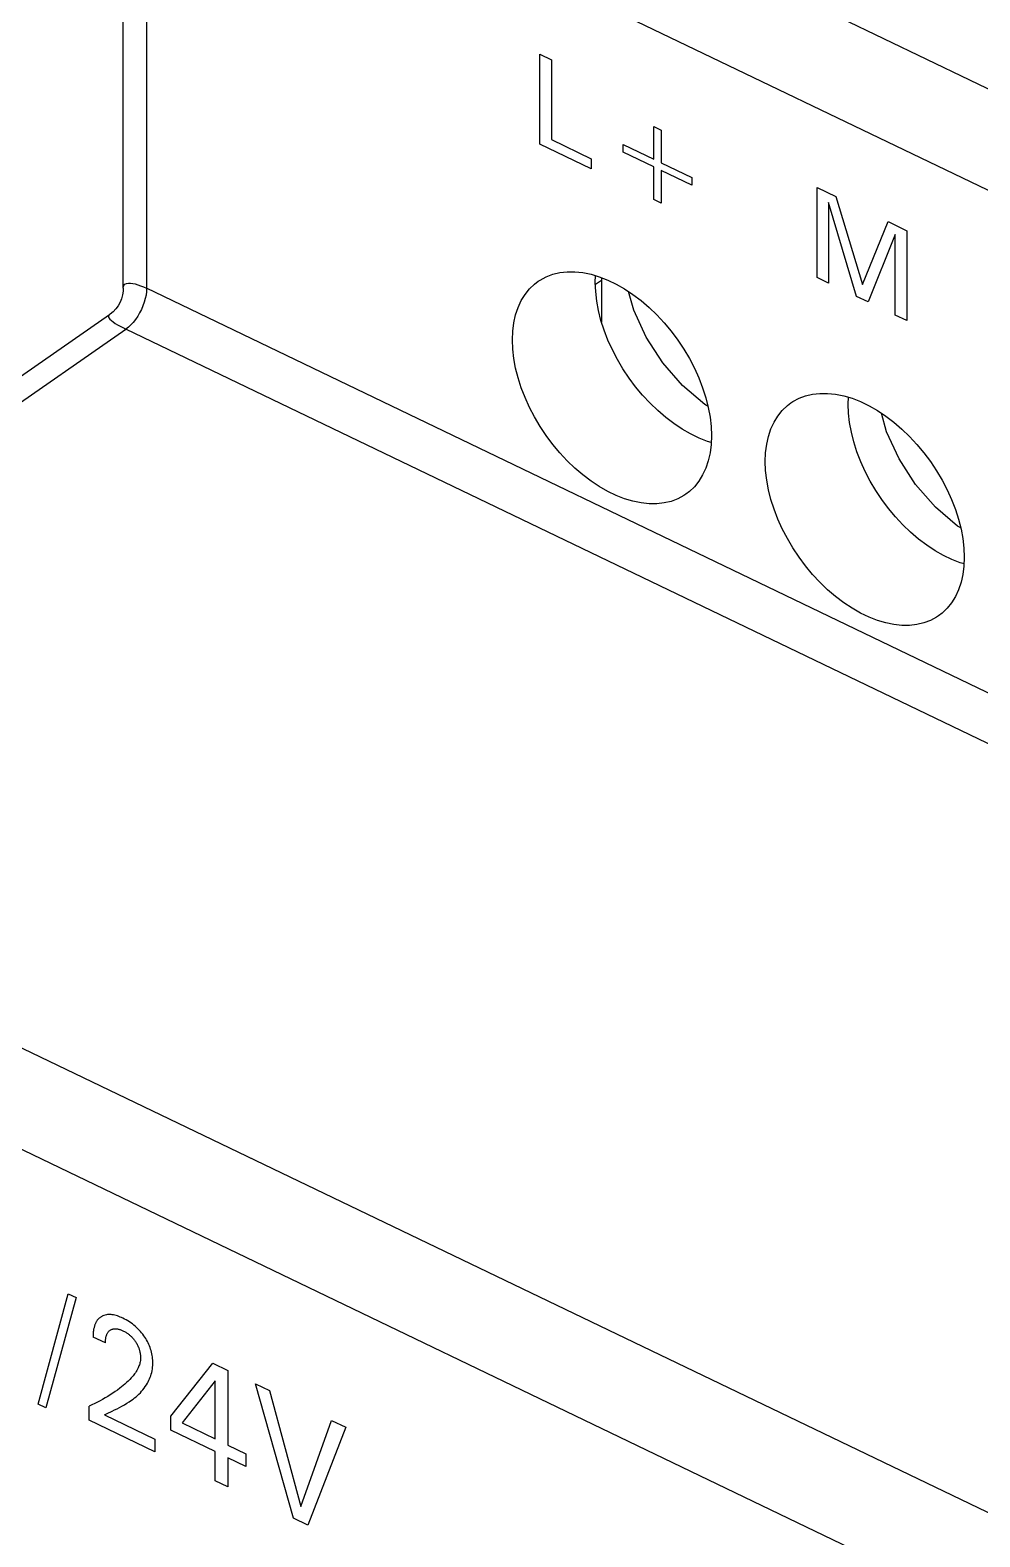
# Model space of a CAD drawing. Extents: x 0 to 420, y 0 to 297.
# Drawn here: x 165.95 to 180.61, y 180.69 to 203.95 of the extents above; entities that cross this region are included whole.
import ezdxf

# ---------------------------------------------------------------- set-up
doc = ezdxf.new("R2010")
doc.units = 0
doc.header["$LTSCALE"] = 23.1
doc.layers.add('40000_ISO', color=7, linetype='CONTINUOUS')

msp = doc.modelspace()

# ---------------------------------------------------------------- linework, layer by layer
at = {"layer": '40000_ISO', "color": 7, "linetype": 'CONTINUOUS'}
for p, q in [((221.798, 183.304), (168.387, 208.978)), ((167.387, 199.962), (167.387, 208.161)), ((167.747, 207.718), (167.747, 199.961)), ((221.158, 182.044), (167.747, 207.718)), ((173.818, 202.186), (173.818, 203.575)), ((173.818, 203.575), (173.997, 203.489)), ((173.997, 203.489), (173.997, 202.258)), ((175.581, 201.953), (175.581, 202.458)), ((175.581, 202.458), (175.692, 202.404)), ((175.692, 202.404), (175.692, 201.9)), ((174.613, 201.804), (173.818, 202.186)), ((173.997, 202.258), (174.613, 201.962)), ((175.106, 202.063), (175.106, 202.181)), ((175.106, 202.181), (175.581, 201.953)), ((174.613, 201.962), (174.613, 201.804)), ((175.581, 201.835), (175.106, 202.063)), ((175.692, 201.9), (176.167, 201.671)), ((175.581, 201.33), (175.581, 201.835)), ((175.692, 201.781), (175.692, 201.277)), ((176.167, 201.553), (175.692, 201.781)), ((176.167, 201.671), (176.167, 201.553)), ((178.099, 200.129), (178.099, 201.517)), ((178.099, 201.517), (178.389, 201.378)), ((175.692, 201.277), (175.581, 201.33)), ((178.277, 201.285), (178.277, 200.043)), ((178.708, 199.836), (178.277, 201.285)), ((178.389, 201.378), (178.799, 200.019)), ((178.799, 200.019), (179.196, 200.99)), ((179.196, 200.99), (179.486, 200.85)), ((179.307, 200.793), (178.888, 199.75)), ((179.307, 199.548), (179.307, 200.793)), ((179.486, 200.85), (179.486, 199.462)), ((167.395, 200.005), (167.412, 200.025)), ((167.412, 200.025), (167.436, 200.038)), ((167.436, 200.038), (167.465, 200.043)), ((167.465, 200.043), (167.498, 200.043)), ((167.498, 200.043), (167.534, 200.038)), ((167.534, 200.038), (167.572, 200.029)), ((167.572, 200.029), (167.613, 200.017)), ((167.613, 200.017), (167.655, 200.001)), ((173.659, 199.952), (173.737, 200.026)), ((173.737, 200.026), (173.793, 200.069)), ((173.793, 200.069), (173.823, 200.089)), ((173.823, 200.089), (173.917, 200.14)), ((173.917, 200.14), (174.018, 200.178)), ((174.018, 200.178), (174.127, 200.204)), ((174.127, 200.204), (174.24, 200.216)), ((174.24, 200.216), (174.359, 200.216)), ((174.359, 200.216), (174.482, 200.203)), ((174.482, 200.203), (174.609, 200.178)), ((174.609, 200.178), (174.737, 200.139)), ((174.675, 200.052), (174.679, 200.157)), ((174.681, 199.911), (174.675, 200.052)), ((174.772, 200.084), (174.676, 200.018)), ((174.737, 200.139), (174.867, 200.089)), ((174.772, 200.126), (174.772, 199.437)), ((174.867, 200.089), (174.998, 200.026)), ((174.998, 200.026), (175.128, 199.952)), ((178.277, 200.043), (178.099, 200.129)), ((167.359, 199.801), (167.336, 199.746)), ((167.376, 199.859), (167.359, 199.801)), ((167.385, 199.918), (167.376, 199.859)), ((167.387, 199.963), (167.385, 199.918)), ((167.387, 199.975), (167.395, 200.005)), ((167.387, 199.964), (167.387, 199.975)), ((167.655, 200.001), (167.7, 199.982)), ((167.7, 199.982), (167.747, 199.961)), ((167.726, 199.802), (167.71, 199.746)), ((167.738, 199.857), (167.726, 199.802)), ((167.745, 199.91), (167.738, 199.857)), ((167.747, 199.961), (167.745, 199.91)), ((221.158, 174.287), (167.747, 199.961)), ((173.532, 199.772), (173.591, 199.867)), ((173.591, 199.867), (173.659, 199.952)), ((174.697, 199.765), (174.681, 199.911)), ((175.128, 199.952), (175.256, 199.866)), ((175.27, 199.623), (175.188, 199.912)), ((175.256, 199.866), (175.383, 199.771)), ((178.888, 199.75), (178.708, 199.836)), ((156.748, 192.326), (167.173, 199.555)), ((167.173, 199.555), (167.16, 199.541)), ((167.182, 199.562), (167.173, 199.555)), ((167.229, 199.6), (167.182, 199.562)), ((167.271, 199.645), (167.229, 199.6)), ((167.307, 199.693), (167.271, 199.645)), ((167.336, 199.746), (167.307, 199.693)), ((167.639, 199.581), (167.609, 199.529)), ((167.666, 199.634), (167.639, 199.581)), ((167.69, 199.69), (167.666, 199.634)), ((167.71, 199.746), (167.69, 199.69)), ((173.418, 199.43), (173.445, 199.552)), ((173.445, 199.552), (173.483, 199.666)), ((173.483, 199.666), (173.532, 199.772)), ((174.725, 199.617), (174.697, 199.765)), ((174.763, 199.466), (174.725, 199.617)), ((175.462, 199.205), (175.27, 199.623)), ((175.383, 199.771), (175.506, 199.665)), ((175.506, 199.665), (175.624, 199.551)), ((175.624, 199.551), (175.738, 199.429)), ((179.486, 199.462), (179.307, 199.548)), ((157.318, 192.32), (167.427, 199.331)), ((167.16, 199.541), (167.158, 199.523)), ((167.158, 199.523), (167.165, 199.504)), ((167.165, 199.504), (167.181, 199.484)), ((167.181, 199.484), (167.203, 199.463)), ((167.203, 199.463), (167.231, 199.442)), ((167.231, 199.442), (167.263, 199.42)), ((167.263, 199.42), (167.298, 199.398)), ((167.298, 199.398), (167.338, 199.376)), ((167.338, 199.376), (167.381, 199.354)), ((167.381, 199.354), (167.427, 199.331)), ((167.466, 199.36), (167.427, 199.331)), ((220.838, 173.657), (167.427, 199.331)), ((167.504, 199.396), (167.466, 199.36)), ((167.54, 199.436), (167.504, 199.396)), ((167.576, 199.481), (167.54, 199.436)), ((167.609, 199.529), (167.576, 199.481)), ((173.401, 199.3), (173.418, 199.43)), ((174.812, 199.314), (174.763, 199.466)), ((174.87, 199.162), (174.812, 199.314)), ((175.738, 199.429), (175.846, 199.299)), ((173.395, 199.164), (173.401, 199.3)), ((173.401, 199.023), (173.395, 199.164)), ((174.939, 199.011), (174.87, 199.162)), ((175.718, 198.811), (175.462, 199.205)), ((175.846, 199.299), (175.948, 199.163)), ((175.948, 199.163), (176.042, 199.022)), ((173.418, 198.878), (173.401, 199.023)), ((173.445, 198.729), (173.418, 198.878)), ((175.016, 198.862), (174.939, 199.011)), ((175.102, 198.717), (175.016, 198.862)), ((176.042, 199.022), (176.128, 198.877)), ((176.128, 198.877), (176.206, 198.728)), ((173.483, 198.578), (173.445, 198.729)), ((175.197, 198.575), (175.102, 198.717)), ((176.024, 198.46), (175.718, 198.811)), ((176.206, 198.728), (176.274, 198.577)), ((173.532, 198.426), (173.483, 198.578)), ((173.591, 198.274), (173.532, 198.426)), ((175.298, 198.439), (175.197, 198.575)), ((175.406, 198.31), (175.298, 198.439)), ((176.365, 198.169), (176.024, 198.46)), ((176.274, 198.577), (176.333, 198.425)), ((176.333, 198.425), (176.382, 198.273)), ((173.659, 198.123), (173.591, 198.274)), ((175.52, 198.188), (175.406, 198.31)), ((175.639, 198.073), (175.52, 198.188)), ((176.416, 198.138), (176.365, 198.169)), ((176.382, 198.273), (176.42, 198.122)), ((177.563, 198.076), (177.641, 198.15)), ((177.641, 198.15), (177.697, 198.193)), ((177.697, 198.193), (177.727, 198.212)), ((177.727, 198.212), (177.821, 198.263)), ((177.821, 198.263), (177.922, 198.301)), ((177.922, 198.301), (178.031, 198.327)), ((178.031, 198.327), (178.144, 198.34)), ((178.144, 198.34), (178.263, 198.34)), ((178.263, 198.34), (178.386, 198.327)), ((178.386, 198.327), (178.513, 198.301)), ((178.513, 198.301), (178.641, 198.263)), ((178.579, 198.175), (178.583, 198.28)), ((178.585, 198.034), (178.579, 198.175)), ((178.641, 198.263), (178.771, 198.212)), ((178.771, 198.212), (178.902, 198.149)), ((178.902, 198.149), (179.032, 198.075)), ((173.737, 197.975), (173.659, 198.123)), ((173.823, 197.829), (173.737, 197.975)), ((175.762, 197.968), (175.639, 198.073)), ((175.888, 197.872), (175.762, 197.968)), ((176.42, 198.122), (176.447, 197.973)), ((176.447, 197.973), (176.464, 197.828)), ((177.436, 197.895), (177.495, 197.99)), ((177.495, 197.99), (177.563, 198.076)), ((178.601, 197.889), (178.585, 198.034)), ((179.032, 198.075), (179.16, 197.99)), ((179.174, 197.746), (179.092, 198.035)), ((179.16, 197.99), (179.287, 197.894)), ((173.917, 197.688), (173.823, 197.829)), ((174.018, 197.552), (173.917, 197.688)), ((176.017, 197.787), (175.888, 197.872)), ((176.147, 197.713), (176.017, 197.787)), ((176.277, 197.65), (176.147, 197.713)), ((176.464, 197.828), (176.469, 197.687)), ((176.469, 197.687), (176.464, 197.551)), ((177.349, 197.676), (177.387, 197.79)), ((177.387, 197.79), (177.436, 197.895)), ((178.629, 197.74), (178.601, 197.889)), ((178.667, 197.589), (178.629, 197.74)), ((179.366, 197.329), (179.174, 197.746)), ((179.287, 197.894), (179.41, 197.789)), ((179.41, 197.789), (179.528, 197.675)), ((174.127, 197.422), (174.018, 197.552)), ((176.407, 197.599), (176.277, 197.65)), ((176.465, 197.582), (176.407, 197.599)), ((176.464, 197.551), (176.447, 197.422)), ((177.305, 197.424), (177.322, 197.553)), ((177.322, 197.553), (177.349, 197.676)), ((178.716, 197.437), (178.667, 197.589)), ((179.528, 197.675), (179.642, 197.552)), ((179.642, 197.552), (179.75, 197.423)), ((174.24, 197.3), (174.127, 197.422)), ((174.359, 197.186), (174.24, 197.3)), ((176.42, 197.299), (176.382, 197.185)), ((176.447, 197.422), (176.42, 197.299)), ((177.299, 197.288), (177.305, 197.424)), ((177.305, 197.147), (177.299, 197.288)), ((178.774, 197.285), (178.716, 197.437)), ((178.843, 197.134), (178.774, 197.285)), ((179.622, 196.935), (179.366, 197.329)), ((179.75, 197.423), (179.852, 197.287)), ((179.852, 197.287), (179.946, 197.146)), ((174.482, 197.081), (174.359, 197.186)), ((174.609, 196.985), (174.482, 197.081)), ((176.333, 197.08), (176.274, 196.984)), ((176.382, 197.185), (176.333, 197.08)), ((177.322, 197.001), (177.305, 197.147)), ((177.349, 196.853), (177.322, 197.001)), ((178.92, 196.985), (178.843, 197.134)), ((179.006, 196.84), (178.92, 196.985)), ((179.946, 197.146), (180.032, 197)), ((180.032, 197), (180.11, 196.851)), ((174.737, 196.9), (174.609, 196.985)), ((174.867, 196.825), (174.737, 196.9)), ((174.998, 196.763), (174.867, 196.825)), ((175.128, 196.712), (174.998, 196.763)), ((176.042, 196.762), (175.948, 196.712)), ((176.072, 196.782), (176.042, 196.762)), ((176.128, 196.825), (176.072, 196.782)), ((176.206, 196.899), (176.128, 196.825)), ((176.274, 196.984), (176.206, 196.899)), ((177.387, 196.702), (177.349, 196.853)), ((179.101, 196.699), (179.006, 196.84)), ((179.928, 196.583), (179.622, 196.935)), ((180.11, 196.851), (180.178, 196.701)), ((175.256, 196.674), (175.128, 196.712)), ((175.383, 196.648), (175.256, 196.674)), ((175.506, 196.635), (175.383, 196.648)), ((175.624, 196.635), (175.506, 196.635)), ((175.738, 196.648), (175.624, 196.635)), ((175.846, 196.673), (175.738, 196.648)), ((175.948, 196.712), (175.846, 196.673)), ((177.436, 196.55), (177.387, 196.702)), ((177.495, 196.398), (177.436, 196.55)), ((179.202, 196.563), (179.101, 196.699)), ((179.31, 196.433), (179.202, 196.563)), ((180.269, 196.292), (179.928, 196.583)), ((180.178, 196.701), (180.237, 196.549)), ((180.237, 196.549), (180.286, 196.397)), ((177.563, 196.247), (177.495, 196.398)), ((179.424, 196.311), (179.31, 196.433)), ((179.543, 196.197), (179.424, 196.311)), ((180.32, 196.262), (180.269, 196.292)), ((180.286, 196.397), (180.324, 196.246)), ((177.641, 196.098), (177.563, 196.247)), ((177.727, 195.953), (177.641, 196.098)), ((179.666, 196.091), (179.543, 196.197)), ((179.792, 195.996), (179.666, 196.091)), ((180.324, 196.246), (180.351, 196.097)), ((180.351, 196.097), (180.368, 195.951)), ((177.821, 195.811), (177.727, 195.953)), ((179.921, 195.911), (179.792, 195.996)), ((180.051, 195.836), (179.921, 195.911)), ((180.181, 195.774), (180.051, 195.836)), ((180.368, 195.951), (180.373, 195.81)), ((177.922, 195.675), (177.821, 195.811)), ((178.031, 195.546), (177.922, 195.675)), ((180.311, 195.723), (180.181, 195.774)), ((180.369, 195.706), (180.311, 195.723)), ((180.368, 195.674), (180.351, 195.545)), ((180.373, 195.81), (180.368, 195.674)), ((178.144, 195.424), (178.031, 195.546)), ((178.263, 195.309), (178.144, 195.424)), ((180.324, 195.423), (180.286, 195.308)), ((180.351, 195.545), (180.324, 195.423)), ((178.386, 195.204), (178.263, 195.309)), ((178.513, 195.108), (178.386, 195.204)), ((180.237, 195.203), (180.178, 195.108)), ((180.286, 195.308), (180.237, 195.203)), ((178.641, 195.023), (178.513, 195.108)), ((178.771, 194.949), (178.641, 195.023)), ((178.902, 194.886), (178.771, 194.949)), ((179.976, 194.906), (179.946, 194.886)), ((180.032, 194.948), (179.976, 194.906)), ((180.11, 195.023), (180.032, 194.948)), ((180.178, 195.108), (180.11, 195.023)), ((179.032, 194.835), (178.902, 194.886)), ((179.16, 194.797), (179.032, 194.835)), ((179.287, 194.771), (179.16, 194.797)), ((179.41, 194.758), (179.287, 194.771)), ((179.528, 194.758), (179.41, 194.758)), ((179.642, 194.771), (179.528, 194.758)), ((179.75, 194.797), (179.642, 194.771)), ((179.852, 194.835), (179.75, 194.797)), ((179.946, 194.886), (179.852, 194.835)), ((210.729, 166.647), (157.318, 192.32)), ((210.089, 165.387), (156.678, 191.06)), ((166.07, 182.736), (166.538, 184.443)), ((166.538, 184.443), (166.657, 184.385)), ((166.657, 184.385), (166.189, 182.679)), ((166.949, 183.966), (166.946, 183.957)), ((166.953, 183.975), (166.949, 183.966)), ((166.956, 183.983), (166.953, 183.975)), ((166.961, 183.992), (166.956, 183.983)), ((166.965, 184), (166.961, 183.992)), ((166.969, 184.008), (166.965, 184)), ((166.974, 184.016), (166.969, 184.008)), ((166.979, 184.024), (166.974, 184.016)), ((166.985, 184.032), (166.979, 184.024)), ((166.99, 184.039), (166.985, 184.032)), ((166.996, 184.046), (166.99, 184.039)), ((167.003, 184.053), (166.996, 184.046)), ((167.009, 184.059), (167.003, 184.053)), ((167.016, 184.066), (167.009, 184.059)), ((167.023, 184.071), (167.016, 184.066)), ((167.03, 184.077), (167.023, 184.071)), ((167.038, 184.082), (167.03, 184.077)), ((167.045, 184.087), (167.038, 184.082)), ((167.053, 184.092), (167.045, 184.087)), ((167.062, 184.096), (167.053, 184.092)), ((167.07, 184.1), (167.062, 184.096)), ((167.088, 184.107), (167.07, 184.1)), ((167.106, 184.113), (167.088, 184.107)), ((167.125, 184.117), (167.106, 184.113)), ((167.145, 184.12), (167.125, 184.117)), ((167.163, 184.121), (167.145, 184.12)), ((167.18, 184.121), (167.163, 184.121)), ((167.199, 184.12), (167.18, 184.121)), ((167.217, 184.118), (167.199, 184.12)), ((167.236, 184.114), (167.217, 184.118)), ((167.255, 184.11), (167.236, 184.114)), ((167.276, 184.105), (167.255, 184.11)), ((167.297, 184.099), (167.276, 184.105)), ((167.318, 184.091), (167.297, 184.099)), ((167.339, 184.083), (167.318, 184.091)), ((167.36, 184.074), (167.339, 184.083)), ((167.382, 184.064), (167.36, 184.074)), ((167.406, 184.051), (167.382, 184.064)), ((167.431, 184.038), (167.406, 184.051)), ((167.456, 184.024), (167.431, 184.038)), ((167.481, 184.008), (167.456, 184.024)), ((167.505, 183.992), (167.481, 184.008)), ((167.527, 183.976), (167.505, 183.992)), ((167.549, 183.959), (167.527, 183.976)), ((166.921, 183.815), (166.92, 183.801)), ((166.92, 183.801), (166.92, 183.788)), ((166.92, 183.788), (166.92, 183.774)), ((167.111, 183.682), (166.92, 183.774)), ((166.922, 183.842), (166.921, 183.828)), ((166.921, 183.828), (166.921, 183.815)), ((166.924, 183.855), (166.922, 183.842)), ((166.925, 183.868), (166.924, 183.855)), ((166.927, 183.881), (166.925, 183.868)), ((166.929, 183.893), (166.927, 183.881)), ((166.932, 183.906), (166.929, 183.893)), ((166.935, 183.918), (166.932, 183.906)), ((166.937, 183.928), (166.935, 183.918)), ((166.94, 183.938), (166.937, 183.928)), ((166.943, 183.947), (166.94, 183.938)), ((166.946, 183.957), (166.943, 183.947)), ((167.112, 183.721), (167.113, 183.734)), ((167.113, 183.734), (167.115, 183.746)), ((167.115, 183.746), (167.116, 183.758)), ((167.116, 183.758), (167.119, 183.77)), ((167.119, 183.77), (167.121, 183.78)), ((167.121, 183.78), (167.124, 183.79)), ((167.124, 183.79), (167.127, 183.8)), ((167.127, 183.8), (167.131, 183.809)), ((167.131, 183.809), (167.135, 183.819)), ((167.135, 183.819), (167.139, 183.827)), ((167.139, 183.827), (167.144, 183.836)), ((167.144, 183.836), (167.148, 183.843)), ((167.148, 183.843), (167.154, 183.85)), ((167.154, 183.85), (167.159, 183.857)), ((167.159, 183.857), (167.165, 183.863)), ((167.165, 183.863), (167.171, 183.869)), ((167.171, 183.869), (167.178, 183.875)), ((167.178, 183.875), (167.185, 183.88)), ((167.185, 183.88), (167.192, 183.884)), ((167.192, 183.884), (167.199, 183.888)), ((167.199, 183.888), (167.207, 183.891)), ((167.207, 183.891), (167.215, 183.894)), ((167.215, 183.894), (167.223, 183.897)), ((167.223, 183.897), (167.231, 183.899)), ((167.231, 183.899), (167.24, 183.9)), ((167.24, 183.9), (167.249, 183.902)), ((167.249, 183.902), (167.258, 183.902)), ((167.258, 183.902), (167.267, 183.902)), ((167.267, 183.902), (167.277, 183.902)), ((167.277, 183.902), (167.286, 183.901)), ((167.286, 183.901), (167.296, 183.899)), ((167.296, 183.899), (167.306, 183.897)), ((167.306, 183.897), (167.316, 183.895)), ((167.316, 183.895), (167.327, 183.892)), ((167.327, 183.892), (167.338, 183.888)), ((167.338, 183.888), (167.349, 183.884)), ((167.349, 183.884), (167.36, 183.88)), ((167.36, 183.88), (167.371, 183.875)), ((167.371, 183.875), (167.382, 183.87)), ((167.382, 183.87), (167.392, 183.865)), ((167.392, 183.865), (167.403, 183.86)), ((167.403, 183.86), (167.414, 183.854)), ((167.414, 183.854), (167.424, 183.847)), ((167.424, 183.847), (167.435, 183.841)), ((167.435, 183.841), (167.445, 183.834)), ((167.445, 183.834), (167.456, 183.827)), ((167.456, 183.827), (167.465, 183.82)), ((167.465, 183.82), (167.475, 183.812)), ((167.475, 183.812), (167.484, 183.805)), ((167.484, 183.805), (167.493, 183.797)), ((167.493, 183.797), (167.502, 183.789)), ((167.502, 183.789), (167.511, 183.78)), ((167.511, 183.78), (167.52, 183.772)), ((167.52, 183.772), (167.528, 183.763)), ((167.528, 183.763), (167.536, 183.754)), ((167.536, 183.754), (167.544, 183.745)), ((167.544, 183.745), (167.552, 183.735)), ((167.571, 183.941), (167.549, 183.959)), ((167.552, 183.735), (167.559, 183.726)), ((167.592, 183.922), (167.571, 183.941)), ((167.613, 183.902), (167.592, 183.922)), ((167.632, 183.882), (167.613, 183.902)), ((167.651, 183.861), (167.632, 183.882)), ((167.669, 183.84), (167.651, 183.861)), ((167.687, 183.817), (167.669, 183.84)), ((167.704, 183.794), (167.687, 183.817)), ((167.718, 183.773), (167.704, 183.794)), ((167.733, 183.751), (167.718, 183.773)), ((167.746, 183.729), (167.733, 183.751)), ((167.759, 183.706), (167.746, 183.729)), ((167.111, 183.708), (167.112, 183.721)), ((167.111, 183.695), (167.111, 183.708)), ((167.111, 183.682), (167.111, 183.695)), ((167.559, 183.726), (167.566, 183.716)), ((167.566, 183.716), (167.573, 183.706)), ((167.573, 183.706), (167.581, 183.695)), ((167.581, 183.695), (167.588, 183.683)), ((167.588, 183.683), (167.594, 183.672)), ((167.594, 183.672), (167.601, 183.66)), ((167.601, 183.66), (167.607, 183.649)), ((167.607, 183.649), (167.612, 183.637)), ((167.612, 183.637), (167.617, 183.625)), ((167.617, 183.625), (167.622, 183.615)), ((167.622, 183.615), (167.626, 183.604)), ((167.626, 183.604), (167.63, 183.593)), ((167.63, 183.593), (167.633, 183.582)), ((167.633, 183.582), (167.636, 183.571)), ((167.636, 183.571), (167.639, 183.561)), ((167.639, 183.561), (167.642, 183.55)), ((167.642, 183.55), (167.644, 183.539)), ((167.644, 183.539), (167.646, 183.526)), ((167.646, 183.526), (167.648, 183.512)), ((167.648, 183.512), (167.65, 183.499)), ((167.65, 183.499), (167.651, 183.486)), ((167.77, 183.683), (167.759, 183.706)), ((167.781, 183.66), (167.77, 183.683)), ((167.791, 183.637), (167.781, 183.66)), ((167.801, 183.613), (167.791, 183.637)), ((167.809, 183.589), (167.801, 183.613)), ((167.816, 183.565), (167.809, 183.589)), ((167.822, 183.541), (167.816, 183.565)), ((167.828, 183.517), (167.822, 183.541)), ((167.833, 183.491), (167.828, 183.517)), ((167.607, 183.278), (167.597, 183.259)), ((167.617, 183.298), (167.607, 183.278)), ((167.623, 183.313), (167.617, 183.298)), ((167.629, 183.328), (167.623, 183.313)), ((167.635, 183.343), (167.629, 183.328)), ((167.64, 183.36), (167.635, 183.343)), ((167.644, 183.376), (167.64, 183.36)), ((167.647, 183.393), (167.644, 183.376)), ((167.65, 183.411), (167.647, 183.393)), ((167.652, 183.429), (167.65, 183.411)), ((167.651, 183.486), (167.652, 183.473)), ((167.652, 183.473), (167.653, 183.46)), ((167.653, 183.447), (167.652, 183.429)), ((167.653, 183.46), (167.653, 183.447)), ((167.832, 183.254), (167.837, 183.281)), ((167.837, 183.466), (167.833, 183.491)), ((167.84, 183.44), (167.837, 183.466)), ((167.837, 183.281), (167.84, 183.308)), ((167.842, 183.415), (167.84, 183.44)), ((167.84, 183.308), (167.842, 183.337)), ((167.843, 183.39), (167.842, 183.415)), ((167.842, 183.337), (167.843, 183.366)), ((167.843, 183.366), (167.843, 183.39)), ((168.122, 182.551), (168.77, 183.37)), ((168.77, 183.37), (169.003, 183.258)), ((167.411, 183.047), (167.385, 183.025)), ((167.437, 183.07), (167.411, 183.047)), ((167.462, 183.094), (167.437, 183.07)), ((167.486, 183.118), (167.462, 183.094)), ((167.51, 183.143), (167.486, 183.118)), ((167.524, 183.158), (167.51, 183.143)), ((167.537, 183.174), (167.524, 183.158)), ((167.55, 183.19), (167.537, 183.174)), ((167.562, 183.206), (167.55, 183.19)), ((167.575, 183.223), (167.562, 183.206)), ((167.586, 183.241), (167.575, 183.223)), ((167.597, 183.259), (167.586, 183.241)), ((167.727, 183.009), (167.744, 183.035)), ((167.744, 183.035), (167.761, 183.063)), ((167.761, 183.063), (167.772, 183.084)), ((167.772, 183.084), (167.783, 183.106)), ((167.783, 183.106), (167.794, 183.129)), ((167.794, 183.129), (167.803, 183.153)), ((167.803, 183.153), (167.812, 183.177)), ((167.812, 183.177), (167.819, 183.202)), ((167.819, 183.202), (167.826, 183.228)), ((167.826, 183.228), (167.832, 183.254)), ((168.806, 183.097), (168.294, 182.448)), ((168.806, 182.202), (168.806, 183.097)), ((169.003, 183.258), (169.003, 182.107)), ((170.013, 180.976), (169.429, 183.053)), ((169.429, 183.053), (169.647, 182.948)), ((167.068, 182.811), (167.028, 182.789)), ((167.108, 182.834), (167.068, 182.811)), ((167.147, 182.857), (167.108, 182.834)), ((167.185, 182.881), (167.147, 182.857)), ((167.223, 182.905), (167.185, 182.881)), ((167.26, 182.931), (167.223, 182.905)), ((167.296, 182.956), (167.26, 182.931)), ((167.332, 182.983), (167.296, 182.956)), ((167.358, 183.004), (167.332, 182.983)), ((167.385, 183.025), (167.358, 183.004)), ((167.513, 182.798), (167.537, 182.816)), ((167.537, 182.816), (167.561, 182.834)), ((167.561, 182.834), (167.584, 182.853)), ((167.584, 182.853), (167.607, 182.873)), ((167.607, 182.873), (167.629, 182.893)), ((167.629, 182.893), (167.65, 182.915)), ((167.65, 182.915), (167.67, 182.937)), ((167.67, 182.937), (167.69, 182.96)), ((167.69, 182.96), (167.709, 182.984)), ((167.709, 182.984), (167.727, 183.009)), ((169.647, 182.948), (170.128, 181.156)), ((166.189, 182.679), (166.07, 182.736)), ((166.902, 182.726), (166.859, 182.707)), ((166.859, 182.492), (166.859, 182.707)), ((166.945, 182.747), (166.902, 182.726)), ((166.987, 182.768), (166.945, 182.747)), ((167.028, 182.789), (166.987, 182.768)), ((167.099, 182.573), (167.137, 182.592)), ((167.099, 182.573), (167.874, 182.2)), ((167.137, 182.592), (167.213, 182.629)), ((167.213, 182.629), (167.251, 182.648)), ((167.251, 182.648), (167.29, 182.668)), ((167.29, 182.668), (167.328, 182.688)), ((167.328, 182.688), (167.366, 182.708)), ((167.366, 182.708), (167.403, 182.729)), ((167.403, 182.729), (167.441, 182.751)), ((167.441, 182.751), (167.477, 182.774)), ((167.477, 182.774), (167.513, 182.798)), ((167.874, 182.004), (166.859, 182.492)), ((168.122, 182.334), (168.122, 182.551)), ((168.806, 182.006), (168.122, 182.334)), ((168.294, 182.448), (168.806, 182.202)), ((170.128, 181.156), (170.604, 182.488)), ((170.822, 182.384), (170.238, 180.868)), ((170.604, 182.488), (170.822, 182.384)), ((167.874, 182.2), (167.874, 182.004)), ((169.003, 182.107), (169.281, 181.973)), ((168.806, 181.556), (168.806, 182.006)), ((169.003, 181.911), (169.003, 181.462)), ((169.281, 181.777), (169.003, 181.911)), ((169.281, 181.973), (169.281, 181.777)), ((169.003, 181.462), (168.806, 181.556)), ((170.238, 180.868), (170.013, 180.976))]:
    msp.add_line(p, q, dxfattribs=at)

doc.saveas('drawing.dxf')
